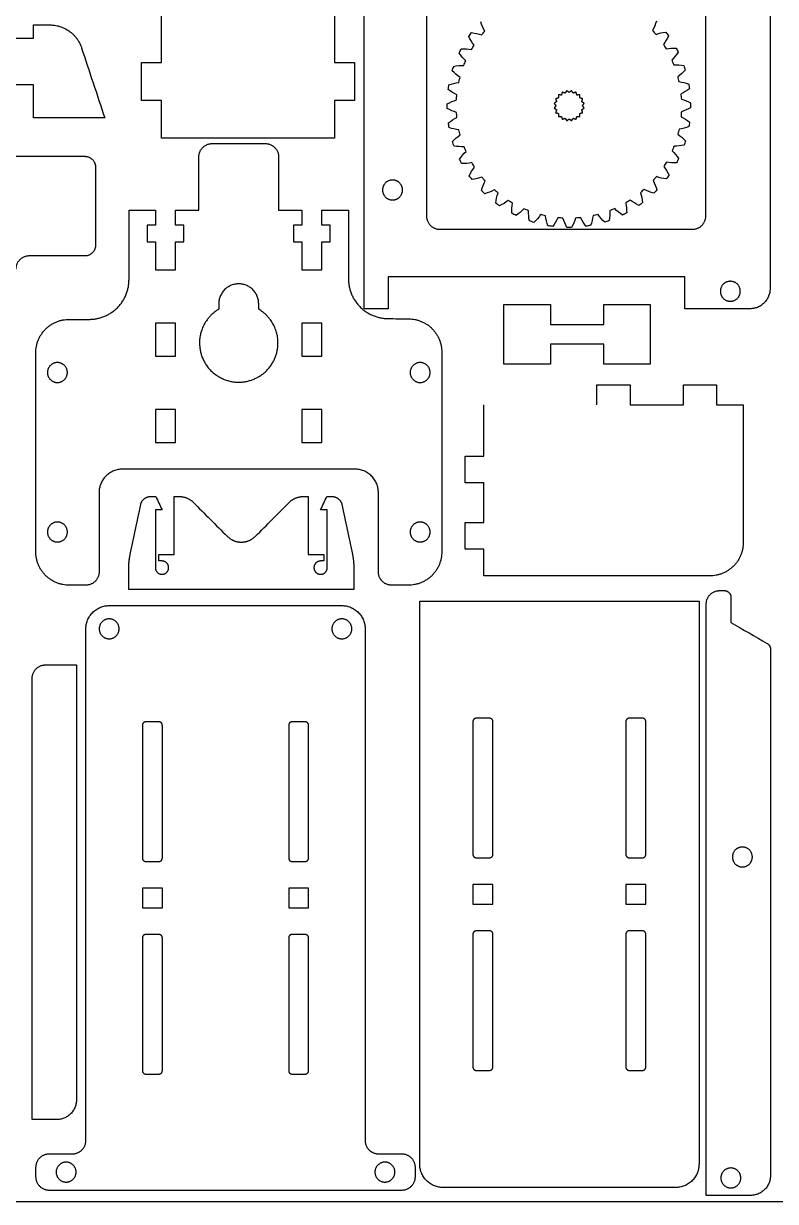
# Model space of a CAD drawing. Header units: millimetres. Extents: x -488 to 12, y -1 to 299.
# Drawn here: x -352.7 to -239.6, y -0.9 to 176.3 of the extents above; entities that cross this region are included whole.
import ezdxf

# ---------------------------------------------------------------- set-up
doc = ezdxf.new("R2010")
doc.units = ezdxf.units.MM
doc.header["$MEASUREMENT"] = 0
doc.layers.add('DEFAULT', color=7, linetype='Continuous')

msp = doc.modelspace()

# ---------------------------------------------------------------- linework, layer by layer
at = {"layer": 'DEFAULT'}
msp.add_lwpolyline([(-488.32, -0.91), (11.68, -0.91), (11.68, 299.09), (-488.32, 299.09), (-488.32, -0.91)], dxfattribs=at)
for points, degree in [([(-301.47, 174.1), (-301.47, 183.35), (-301.47, 192.6), (-301.47, 201.85)], 3), ([(-240.41, 201.84), (-240.41, 180.04), (-240.41, 158.23), (-240.41, 136.43)], 3), ([(-292.07, 199.85), (-292.07, 182.36), (-292.07, 164.88), (-292.07, 147.39)], 3), ([(-250.07, 147.39), (-250.07, 164.88), (-250.07, 182.36), (-250.07, 199.85)], 3), ([(-331.91, 170.47), (-331.91, 172.81), (-331.91, 175.14), (-331.91, 177.48)], 3), ([(-305.91, 177.48), (-305.91, 175.14), (-305.91, 172.81), (-305.91, 170.47)], 3), ([(-351.17, 174.14), (-351.17, 174.81), (-351.17, 175.47), (-351.17, 176.14)], 3), ([(-351.17, 176.14), (-350.35, 176.14), (-349.53, 176.14), (-348.71, 176.14)], 3), ([(-283.32, 175.21), (-283.55, 175.66), (-283.76, 176.14), (-283.89, 176.62)], 3), ([(-257.5, 176.71), (-257.64, 176.21), (-257.84, 175.74), (-258.07, 175.29)], 3), ([(-354.02, 174.14), (-353.07, 174.14), (-352.12, 174.14), (-351.17, 174.14)], 3), ([(-301.47, 133.43), (-301.47, 146.98), (-301.47, 160.54), (-301.47, 174.1)], 3), ([(-285.73, 174.4), (-285.58, 174.6), (-285.44, 174.79), (-285.29, 174.98)], 3), ([(-284.92, 173.1), (-285.23, 173.52), (-285.49, 173.95), (-285.73, 174.4)], 3), ([(-285.29, 174.98), (-284.78, 174.91), (-284.29, 174.79), (-283.8, 174.63)], 3), ([(-283.8, 174.63), (-283.72, 174.73), (-283.63, 174.83), (-283.55, 174.92)], 3), ([(-283.55, 174.92), (-283.48, 175.02), (-283.4, 175.12), (-283.32, 175.21)], 3), ([(-258.07, 175.29), (-257.99, 175.2), (-257.9, 175.1), (-257.82, 175.01)], 3), ([(-257.82, 175.01), (-257.73, 174.91), (-257.65, 174.82), (-257.56, 174.72)], 3), ([(-257.56, 174.72), (-257.08, 174.89), (-256.59, 175), (-256.08, 175.06)], 3), ([(-255.67, 174.5), (-255.89, 174.04), (-256.16, 173.6), (-256.45, 173.19)], 3), ([(-256.08, 175.06), (-255.94, 174.87), (-255.8, 174.68), (-255.67, 174.5)], 3), ([(-343.96, 172.71), (-342.8, 169.19), (-341.63, 165.67), (-340.46, 162.14)], 3), ([(-287.16, 171.91), (-287.05, 172.13), (-286.95, 172.34), (-286.84, 172.56)], 3), ([(-286.84, 172.56), (-286.33, 172.56), (-285.82, 172.53), (-285.32, 172.44)], 3), ([(-285.32, 172.44), (-285.26, 172.55), (-285.19, 172.66), (-285.12, 172.77)], 3), ([(-285.12, 172.77), (-285.06, 172.88), (-284.99, 172.99), (-284.92, 173.1)], 3), ([(-256.45, 173.19), (-256.38, 173.08), (-256.31, 172.97), (-256.25, 172.86)], 3), ([(-256.25, 172.86), (-256.18, 172.75), (-256.11, 172.64), (-256.05, 172.54)], 3), ([(-256.05, 172.54), (-255.54, 172.63), (-255.04, 172.67), (-254.53, 172.65)], 3), ([(-254.21, 172.03), (-254.49, 171.6), (-254.82, 171.21), (-255.18, 170.86)], 3), ([(-254.53, 172.65), (-254.42, 172.45), (-254.32, 172.24), (-254.21, 172.03)], 3), ([(-334.91, 170.47), (-333.91, 170.47), (-332.91, 170.47), (-331.91, 170.47)], 3), ([(-334.91, 164.76), (-334.91, 166.66), (-334.91, 168.56), (-334.91, 170.47)], 3), ([(-305.91, 170.47), (-304.91, 170.47), (-303.91, 170.47), (-302.91, 170.47)], 3), ([(-302.91, 170.47), (-302.91, 168.56), (-302.91, 166.66), (-302.91, 164.76)], 3), ([(-286.17, 170.74), (-286.53, 171.11), (-286.86, 171.49), (-287.16, 171.91)], 3), ([(-286.46, 170.04), (-286.41, 170.16), (-286.37, 170.28), (-286.32, 170.4)], 3), ([(-286.32, 170.4), (-286.27, 170.52), (-286.22, 170.63), (-286.17, 170.74)], 3), ([(-255.18, 170.86), (-255.14, 170.74), (-255.09, 170.62), (-255.04, 170.5)], 3), ([(-255.04, 170.5), (-254.99, 170.39), (-254.93, 170.27), (-254.88, 170.15)], 3), ([(-288.2, 169.23), (-288.13, 169.46), (-288.05, 169.68), (-287.97, 169.9)], 3), ([(-287.03, 168.24), (-287.45, 168.52), (-287.85, 168.87), (-288.2, 169.23)], 3), ([(-287.97, 169.9), (-287.47, 170), (-286.96, 170.05), (-286.46, 170.04)], 3), ([(-254.88, 170.15), (-254.38, 170.15), (-253.87, 170.11), (-253.38, 170.01)], 3), ([(-253.15, 169.35), (-253.5, 168.98), (-253.88, 168.65), (-254.29, 168.34)], 3), ([(-253.38, 170.01), (-253.3, 169.79), (-253.22, 169.57), (-253.15, 169.35)], 3), ([(-351.17, 167.14), (-352.12, 167.14), (-353.07, 167.14), (-354.02, 167.14)], 3), ([(-351.17, 162.14), (-351.17, 163.81), (-351.17, 165.47), (-351.17, 167.14)], 3), ([(-288.81, 166.43), (-288.77, 166.67), (-288.74, 166.9), (-288.71, 167.13)], 3), ([(-288.71, 167.13), (-288.23, 167.3), (-287.73, 167.42), (-287.22, 167.49)], 3), ([(-287.22, 167.49), (-287.2, 167.62), (-287.17, 167.74), (-287.14, 167.87)], 3), ([(-287.14, 167.87), (-287.1, 167.99), (-287.07, 168.12), (-287.03, 168.24)], 3), ([(-254.29, 168.34), (-254.27, 168.22), (-254.24, 168.1), (-254.21, 167.98)], 3), ([(-254.21, 167.98), (-254.19, 167.86), (-254.16, 167.73), (-254.13, 167.61)], 3), ([(-254.13, 167.61), (-253.62, 167.54), (-253.12, 167.42), (-252.64, 167.24)], 3), ([(-252.64, 167.24), (-252.6, 167.01), (-252.56, 166.77), (-252.52, 166.54)], 3), ([(-288.96, 164.26), (-288.52, 164.5), (-288.04, 164.71), (-287.56, 164.86)], 3), ([(-287.51, 165.63), (-287.97, 165.86), (-288.41, 166.11), (-288.81, 166.43)], 3), ([(-287.56, 164.86), (-287.55, 164.99), (-287.54, 165.12), (-287.54, 165.25)], 3), ([(-287.54, 165.25), (-287.53, 165.37), (-287.52, 165.5), (-287.51, 165.63)], 3), ([(-272.23, 165.15), (-272.44, 165.09), (-272.66, 165.02)], 2), ([(-272.66, 165.02), (-272.58, 164.81), (-272.51, 164.6)], 2), ([(-271.79, 165.59), (-272.01, 165.6), (-272.24, 165.6)], 2), ([(-272.24, 165.6), (-272.23, 165.38), (-272.23, 165.15)], 2), ([(-271.66, 166.02), (-271.72, 165.81), (-271.79, 165.59)], 2), ([(-271.24, 165.87), (-271.45, 165.95), (-271.66, 166.02)], 2), ([(-270.98, 166.24), (-271.11, 166.06), (-271.24, 165.87)], 2), ([(-270.62, 165.97), (-270.8, 166.11), (-270.98, 166.24)], 2), ([(-270.26, 166.24), (-270.44, 166.11), (-270.62, 165.97)], 2), ([(-270.01, 165.88), (-270.13, 166.06), (-270.26, 166.24)], 2), ([(-269.58, 166.02), (-269.79, 165.95), (-270.01, 165.88)], 2), ([(-269.45, 165.59), (-269.52, 165.81), (-269.58, 166.02)], 2), ([(-269, 165.6), (-269.23, 165.6), (-269.45, 165.59)], 2), ([(-269.01, 165.16), (-269.01, 165.38), (-269, 165.6)], 2), ([(-268.58, 165.02), (-268.8, 165.09), (-269.01, 165.16)], 2), ([(-268.73, 164.6), (-268.65, 164.81), (-268.58, 165.02)], 2), ([(-252.52, 166.54), (-252.93, 166.23), (-253.37, 165.96), (-253.83, 165.74)], 3), ([(-253.83, 165.74), (-253.81, 165.61), (-253.8, 165.48), (-253.79, 165.35)], 3), ([(-253.79, 165.35), (-253.77, 165.22), (-253.76, 165.1), (-253.75, 164.97)], 3), ([(-253.75, 164.97), (-253.26, 164.83), (-252.79, 164.64), (-252.35, 164.4)], 3), ([(-331.91, 164.76), (-332.91, 164.76), (-333.91, 164.76), (-334.91, 164.76)], 3), ([(-331.91, 159.1), (-331.91, 160.99), (-331.91, 162.87), (-331.91, 164.76)], 3), ([(-305.91, 164.76), (-305.91, 162.87), (-305.91, 160.99), (-305.91, 159.1)], 3), ([(-302.91, 164.76), (-303.91, 164.76), (-304.91, 164.76), (-305.91, 164.76)], 3), ([(-288.97, 163.56), (-288.97, 163.79), (-288.96, 164.02), (-288.96, 164.26)], 3), ([(-287.55, 162.97), (-288.04, 163.11), (-288.53, 163.33), (-288.97, 163.56)], 3), ([(-272.51, 164.6), (-272.69, 164.47), (-272.88, 164.34)], 2), ([(-272.88, 164.34), (-272.74, 164.16), (-272.61, 163.98)], 2), ([(-272.61, 163.98), (-272.74, 163.8), (-272.88, 163.63)], 2), ([(-272.88, 163.63), (-272.69, 163.5), (-272.51, 163.37)], 2), ([(-272.51, 163.37), (-272.58, 163.16), (-272.66, 162.95)], 2), ([(-268.36, 164.34), (-268.54, 164.47), (-268.73, 164.6)], 2), ([(-268.73, 163.37), (-268.54, 163.5), (-268.36, 163.63)], 2), ([(-268.58, 162.95), (-268.65, 163.16), (-268.73, 163.37)], 2), ([(-268.63, 163.99), (-268.49, 164.17), (-268.36, 164.34)], 2), ([(-268.36, 163.63), (-268.49, 163.81), (-268.63, 163.99)], 2), ([(-253.74, 163.07), (-253.75, 162.95), (-253.77, 162.83), (-253.78, 162.71)], 3), ([(-252.36, 163.68), (-252.79, 163.43), (-253.26, 163.23), (-253.74, 163.07)], 3), ([(-252.35, 164.4), (-252.35, 164.16), (-252.35, 163.92), (-252.36, 163.68)], 3), ([(-340.46, 162.14), (-344.03, 162.14), (-347.6, 162.14), (-351.17, 162.14)], 3), ([(-288.79, 161.39), (-288.38, 161.71), (-287.95, 161.99), (-287.49, 162.22)], 3), ([(-288.68, 160.69), (-288.72, 160.93), (-288.75, 161.16), (-288.79, 161.39)], 3), ([(-287.53, 162.59), (-287.54, 162.71), (-287.54, 162.84), (-287.55, 162.97)], 3), ([(-287.49, 162.22), (-287.5, 162.34), (-287.52, 162.46), (-287.53, 162.59)], 3), ([(-272.66, 162.95), (-272.44, 162.88), (-272.22, 162.81)], 2), ([(-272.22, 162.81), (-272.23, 162.59), (-272.24, 162.37)], 2), ([(-272.24, 162.37), (-272.01, 162.37), (-271.78, 162.37)], 2), ([(-271.78, 162.37), (-271.72, 162.16), (-271.66, 161.95)], 2), ([(-271.66, 161.95), (-271.44, 162.02), (-271.23, 162.09)], 2), ([(-271.23, 162.09), (-271.1, 161.91), (-270.97, 161.72)], 2), ([(-270.97, 161.72), (-270.79, 161.86), (-270.61, 162)], 2), ([(-270.61, 162), (-270.44, 161.86), (-270.26, 161.72)], 2), ([(-270.26, 161.72), (-270.13, 161.91), (-270, 162.1)], 2), ([(-270, 162.1), (-269.79, 162.02), (-269.58, 161.95)], 2), ([(-269.58, 161.95), (-269.51, 162.16), (-269.45, 162.38)], 2), ([(-269.45, 162.38), (-269.22, 162.37), (-269, 162.37)], 2), ([(-269.01, 162.82), (-268.79, 162.88), (-268.58, 162.95)], 2), ([(-269, 162.37), (-269, 162.59), (-269.01, 162.82)], 2), ([(-253.78, 162.71), (-253.79, 162.58), (-253.8, 162.45), (-253.8, 162.32)], 3), ([(-253.8, 162.32), (-253.37, 162.1), (-252.92, 161.82), (-252.51, 161.52)], 3), ([(-252.51, 161.52), (-252.55, 161.29), (-252.58, 161.06), (-252.61, 160.83)], 3), ([(-287.19, 160.34), (-287.7, 160.41), (-288.19, 160.53), (-288.68, 160.69)], 3), ([(-288.17, 158.6), (-287.82, 158.97), (-287.43, 159.32), (-287, 159.59)], 3), ([(-287.1, 159.96), (-287.13, 160.09), (-287.16, 160.22), (-287.19, 160.34)], 3), ([(-287, 159.59), (-287.04, 159.71), (-287.07, 159.84), (-287.1, 159.96)], 3), ([(-254.18, 160.07), (-254.21, 159.95), (-254.24, 159.82), (-254.27, 159.7)], 3), ([(-254.27, 159.7), (-253.85, 159.4), (-253.47, 159.07), (-253.11, 158.7)], 3), ([(-254.09, 160.46), (-254.12, 160.33), (-254.15, 160.2), (-254.18, 160.07)], 3), ([(-252.61, 160.83), (-253.09, 160.64), (-253.59, 160.52), (-254.09, 160.46)], 3), ([(-305.91, 159.1), (-314.58, 159.1), (-323.25, 159.1), (-331.91, 159.1)], 3), ([(-324.31, 158.28), (-321.64, 158.28), (-318.98, 158.28), (-316.31, 158.28)], 3), ([(-287.93, 157.92), (-288.01, 158.15), (-288.09, 158.38), (-288.17, 158.6)], 3), ([(-286.41, 157.79), (-286.92, 157.79), (-287.43, 157.83), (-287.93, 157.92)], 3), ([(-286.28, 157.45), (-286.32, 157.56), (-286.37, 157.68), (-286.41, 157.79)], 3), ([(-254.84, 157.92), (-254.89, 157.79), (-254.94, 157.66), (-254.99, 157.53)], 3), ([(-253.32, 158.03), (-253.83, 157.94), (-254.33, 157.89), (-254.84, 157.92)], 3), ([(-253.11, 158.7), (-253.18, 158.48), (-253.25, 158.26), (-253.32, 158.03)], 3), ([(-406.19, 156.37), (-385.29, 156.37), (-364.38, 156.37), (-343.48, 156.37)], 3), ([(-326.31, 148.28), (-326.31, 150.95), (-326.31, 153.62), (-326.31, 156.28)], 3), ([(-314.31, 156.28), (-314.31, 153.62), (-314.31, 150.95), (-314.31, 148.28)], 3), ([(-287.11, 155.93), (-286.82, 156.34), (-286.48, 156.73), (-286.13, 157.1)], 3), ([(-286.13, 157.1), (-286.18, 157.21), (-286.23, 157.33), (-286.28, 157.45)], 3), ([(-254.99, 157.53), (-255.04, 157.42), (-255.1, 157.3), (-255.15, 157.19)], 3), ([(-255.15, 157.19), (-254.78, 156.84), (-254.44, 156.45), (-254.16, 156.02)], 3), ([(-254.16, 156.02), (-254.26, 155.81), (-254.37, 155.61), (-254.48, 155.4)], 3), ([(-341.84, 154.73), (-341.84, 150.82), (-341.84, 146.91), (-341.84, 143.01)], 3), ([(-286.79, 155.3), (-286.9, 155.51), (-287, 155.72), (-287.11, 155.93)], 3), ([(-285.27, 155.42), (-285.77, 155.31), (-286.28, 155.27), (-286.79, 155.3)], 3), ([(-285.65, 153.44), (-285.43, 153.9), (-285.17, 154.35), (-284.85, 154.75)], 3), ([(-285.07, 155.07), (-285.14, 155.19), (-285.2, 155.3), (-285.27, 155.42)], 3), ([(-284.85, 154.75), (-284.92, 154.86), (-284.99, 154.97), (-285.07, 155.07)], 3), ([(-256.19, 155.18), (-256.26, 155.08), (-256.33, 154.97), (-256.4, 154.86)], 3), ([(-256.4, 154.86), (-256.1, 154.44), (-255.82, 154), (-255.59, 153.55)], 3), ([(-255.99, 155.51), (-256.06, 155.4), (-256.13, 155.29), (-256.19, 155.18)], 3), ([(-254.48, 155.4), (-254.98, 155.37), (-255.49, 155.42), (-255.99, 155.51)], 3), ([(-285.22, 152.88), (-285.36, 153.06), (-285.51, 153.25), (-285.65, 153.44)], 3), ([(-283.74, 153.24), (-284.21, 153.06), (-284.71, 152.95), (-285.22, 152.88)], 3), ([(-283.81, 151.22), (-283.67, 151.72), (-283.47, 152.2), (-283.24, 152.65)], 3), ([(-283.5, 152.92), (-283.58, 153.03), (-283.66, 153.13), (-283.74, 153.24)], 3), ([(-283.24, 152.65), (-283.33, 152.74), (-283.41, 152.83), (-283.5, 152.92)], 3), ([(-257.74, 153.01), (-257.83, 152.92), (-257.91, 152.82), (-257.99, 152.72)], 3), ([(-257.99, 152.72), (-257.75, 152.27), (-257.56, 151.8), (-257.41, 151.32)], 3), ([(-257.5, 153.33), (-257.58, 153.22), (-257.66, 153.12), (-257.74, 153.01)], 3), ([(-256.01, 152.98), (-256.52, 153.03), (-257.02, 153.14), (-257.5, 153.33)], 3), ([(-255.59, 153.55), (-255.73, 153.36), (-255.87, 153.17), (-256.01, 152.98)], 3), ([(-283.31, 150.74), (-283.48, 150.9), (-283.65, 151.06), (-283.81, 151.22)], 3), ([(-281.91, 151.32), (-282.35, 151.07), (-282.82, 150.87), (-283.31, 150.74)], 3), ([(-281.61, 151.07), (-281.71, 151.16), (-281.81, 151.24), (-281.91, 151.32)], 3), ([(-281.67, 149.33), (-281.6, 149.84), (-281.47, 150.34), (-281.32, 150.83)], 3), ([(-281.32, 150.83), (-281.42, 150.91), (-281.52, 150.99), (-281.61, 151.07)], 3), ([(-259.62, 151.15), (-259.71, 151.06), (-259.81, 150.98), (-259.91, 150.89)], 3), ([(-259.91, 150.89), (-259.75, 150.41), (-259.64, 149.92), (-259.57, 149.41)], 3), ([(-259.34, 151.38), (-259.43, 151.31), (-259.52, 151.23), (-259.62, 151.15)], 3), ([(-257.91, 150.81), (-258.4, 150.96), (-258.88, 151.16), (-259.34, 151.38)], 3), ([(-257.41, 151.32), (-257.58, 151.15), (-257.74, 150.98), (-257.91, 150.81)], 3), ([(-281.08, 148.92), (-281.27, 149.06), (-281.47, 149.2), (-281.67, 149.33)], 3), ([(-279.77, 149.73), (-280.17, 149.41), (-280.61, 149.14), (-281.08, 148.92)], 3), ([(-279.44, 149.5), (-279.55, 149.58), (-279.66, 149.65), (-279.77, 149.73)], 3), ([(-279.13, 149.3), (-279.24, 149.37), (-279.34, 149.44), (-279.44, 149.5)], 3), ([(-279.23, 147.79), (-279.26, 148.29), (-279.21, 148.81), (-279.13, 149.3)], 3), ([(-261.76, 149.56), (-261.87, 149.49), (-261.98, 149.42), (-262.09, 149.36)], 3), ([(-262.09, 149.36), (-262, 148.85), (-261.96, 148.35), (-261.97, 147.84)], 3), ([(-261.44, 149.78), (-261.55, 149.7), (-261.66, 149.63), (-261.76, 149.56)], 3), ([(-260.13, 148.98), (-260.59, 149.2), (-261.03, 149.47), (-261.44, 149.78)], 3), ([(-259.57, 149.41), (-259.75, 149.26), (-259.94, 149.12), (-260.13, 148.98)], 3), ([(-336.81, 137.83), (-336.81, 141.32), (-336.81, 144.8), (-336.81, 148.28)], 3), ([(-336.81, 148.28), (-335.48, 148.28), (-334.14, 148.28), (-332.81, 148.28)], 3), ([(-332.81, 148.28), (-332.81, 147.52), (-332.81, 146.76), (-332.81, 146)], 3), ([(-329.81, 146), (-329.81, 146.76), (-329.81, 147.52), (-329.81, 148.28)], 3), ([(-329.81, 148.28), (-328.64, 148.28), (-327.48, 148.28), (-326.31, 148.28)], 3), ([(-314.31, 148.28), (-313.14, 148.28), (-311.98, 148.28), (-310.81, 148.28)], 3), ([(-310.81, 148.28), (-310.81, 147.52), (-310.81, 146.76), (-310.81, 146)], 3), ([(-307.81, 146), (-307.81, 146.76), (-307.81, 147.52), (-307.81, 148.28)], 3), ([(-307.81, 148.28), (-306.48, 148.28), (-305.14, 148.28), (-303.81, 148.28)], 3), ([(-303.81, 148.28), (-303.81, 144.84), (-303.81, 141.4), (-303.81, 137.95)], 3), ([(-278.6, 147.47), (-278.81, 147.57), (-279.02, 147.68), (-279.23, 147.79)], 3), ([(-277.43, 148.46), (-277.8, 148.09), (-278.19, 147.76), (-278.6, 147.47)], 3), ([(-277.1, 148.32), (-277.21, 148.37), (-277.32, 148.41), (-277.43, 148.46)], 3), ([(-276.71, 148.17), (-276.84, 148.22), (-276.97, 148.27), (-277.1, 148.32)], 3), ([(-276.59, 146.65), (-276.7, 147.16), (-276.74, 147.66), (-276.71, 148.17)], 3), ([(-274.93, 147.6), (-275.21, 147.17), (-275.56, 146.78), (-275.92, 146.42)], 3), ([(-274.56, 147.49), (-274.68, 147.52), (-274.81, 147.56), (-274.93, 147.6)], 3), ([(-274.18, 147.4), (-274.31, 147.43), (-274.43, 147.46), (-274.56, 147.49)], 3), ([(-273.82, 145.92), (-273.98, 146.4), (-274.11, 146.89), (-274.18, 147.4)], 3), ([(-272.32, 147.13), (-272.52, 146.66), (-272.81, 146.23), (-273.1, 145.82)], 3), ([(-271.92, 147.09), (-272.05, 147.1), (-272.19, 147.12), (-272.32, 147.13)], 3), ([(-268.89, 147.14), (-269.02, 147.12), (-269.15, 147.11), (-269.28, 147.1)], 3), ([(-268.09, 145.85), (-268.4, 146.25), (-268.67, 146.68), (-268.89, 147.14)], 3), ([(-267.03, 147.44), (-267.09, 146.94), (-267.21, 146.45), (-267.39, 145.97)], 3), ([(-266.65, 147.52), (-266.78, 147.49), (-266.91, 147.47), (-267.03, 147.44)], 3), ([(-266.28, 147.62), (-266.4, 147.59), (-266.53, 147.56), (-266.65, 147.52)], 3), ([(-265.27, 146.46), (-265.64, 146.82), (-265.98, 147.2), (-266.28, 147.62)], 3), ([(-264.48, 148.21), (-264.48, 147.7), (-264.51, 147.19), (-264.61, 146.69)], 3), ([(-264.12, 148.35), (-264.24, 148.31), (-264.36, 148.26), (-264.48, 148.21)], 3), ([(-263.77, 148.52), (-263.89, 148.46), (-264, 148.41), (-264.12, 148.35)], 3), ([(-262.6, 147.52), (-263.03, 147.8), (-263.42, 148.13), (-263.77, 148.52)], 3), ([(-261.97, 147.84), (-262.18, 147.73), (-262.39, 147.63), (-262.6, 147.52)], 3), ([(-332.81, 146), (-333.23, 146), (-333.64, 146), (-334.06, 146)], 3), ([(-334.06, 146), (-334.06, 145.5), (-334.06, 145), (-334.06, 143.5)], 3), ([(-328.56, 146), (-328.98, 146), (-329.39, 146), (-329.81, 146)], 3), ([(-328.56, 143.5), (-328.56, 145), (-328.56, 145.5), (-328.56, 146)], 3), ([(-310.81, 146), (-311.23, 146), (-311.64, 146), (-312.06, 146)], 3), ([(-312.06, 146), (-312.06, 145.5), (-312.06, 145), (-312.06, 143.5)], 3), ([(-306.56, 146), (-306.98, 146), (-307.39, 146), (-307.81, 146)], 3), ([(-306.56, 143.5), (-306.56, 145), (-306.56, 145.5), (-306.56, 146)], 3), ([(-290.07, 145.39), (-277.4, 145.39), (-264.74, 145.39), (-252.07, 145.39)], 3), ([(-275.92, 146.42), (-276.15, 146.5), (-276.37, 146.58), (-276.59, 146.65)], 3), ([(-273.1, 145.82), (-273.34, 145.86), (-273.58, 145.89), (-273.82, 145.92)], 3), ([(-271.55, 147.07), (-271.67, 147.07), (-271.8, 147.08), (-271.92, 147.09)], 3), ([(-270.95, 145.67), (-271.2, 146.11), (-271.4, 146.59), (-271.55, 147.07)], 3), ([(-270.25, 145.65), (-270.48, 145.66), (-270.71, 145.66), (-270.95, 145.67)], 3), ([(-269.66, 147.08), (-269.8, 146.59), (-270, 146.1), (-270.25, 145.65)], 3), ([(-269.28, 147.1), (-269.41, 147.09), (-269.53, 147.08), (-269.66, 147.08)], 3), ([(-267.39, 145.97), (-267.62, 145.93), (-267.85, 145.89), (-268.09, 145.85)], 3), ([(-264.61, 146.69), (-264.83, 146.61), (-265.05, 146.53), (-265.27, 146.46)], 3), ([(-334.06, 143.5), (-333.64, 143.5), (-333.23, 143.5), (-332.81, 143.5)], 3), ([(-332.81, 143.5), (-332.81, 142.76), (-332.81, 141.02), (-332.81, 139.28)], 3), ([(-329.81, 143.5), (-329.39, 143.5), (-328.98, 143.5), (-328.56, 143.5)], 3), ([(-329.81, 139.28), (-329.81, 141.02), (-329.81, 142.76), (-329.81, 143.5)], 3), ([(-312.06, 143.5), (-311.64, 143.5), (-311.23, 143.5), (-310.81, 143.5)], 3), ([(-310.81, 143.5), (-310.81, 142.76), (-310.81, 141.02), (-310.81, 139.28)], 3), ([(-307.81, 139.28), (-307.81, 141.02), (-307.81, 142.76), (-307.81, 143.5)], 3), ([(-307.81, 143.5), (-307.39, 143.5), (-306.98, 143.5), (-306.56, 143.5)], 3), ([(-343.48, 141.37), (-346.26, 141.37), (-349.05, 141.37), (-351.84, 141.37)], 3), ([(-332.81, 139.28), (-331.81, 139.28), (-330.81, 139.28), (-329.81, 139.28)], 3), ([(-310.81, 139.28), (-309.81, 139.28), (-308.81, 139.28), (-307.81, 139.28)], 3), ([(-297.82, 138.22), (-297.82, 136.62), (-297.82, 135.03), (-297.82, 133.43)], 3), ([(-253.24, 138.22), (-268.1, 138.22), (-282.96, 138.22), (-297.82, 138.22)], 3), ([(-253.24, 133.43), (-253.24, 135.03), (-253.24, 136.62), (-253.24, 138.22)], 3), ([(-323.31, 134.18), (-323.31, 133.91), (-323.31, 133.64), (-323.31, 133.36)], 3), ([(-317.31, 133.36), (-317.31, 133.64), (-317.31, 133.91), (-317.31, 134.18)], 3), ([(-297.82, 133.43), (-299.04, 133.43), (-300.25, 133.43), (-301.47, 133.43)], 3), ([(-280.42, 125.08), (-280.42, 128.08), (-280.42, 131.08), (-280.42, 134.08)], 3), ([(-280.42, 134.08), (-278.08, 134.08), (-275.75, 134.08), (-273.42, 134.08)], 3), ([(-273.42, 134.08), (-273.42, 133.08), (-273.42, 132.08), (-273.42, 131.08)], 3), ([(-265.42, 134.08), (-263.08, 134.08), (-260.75, 134.08), (-258.42, 134.08)], 3), ([(-265.42, 131.08), (-265.42, 132.08), (-265.42, 133.08), (-265.42, 134.08)], 3), ([(-258.42, 134.08), (-258.42, 131.08), (-258.42, 128.08), (-258.42, 125.08)], 3), ([(-243.41, 133.43), (-246.69, 133.43), (-249.97, 133.43), (-253.24, 133.43)], 3), ([(-345.83, 131.83), (-344.83, 131.83), (-343.82, 131.83), (-342.81, 131.83)], 3), ([(-332.81, 131.28), (-332.81, 129.62), (-332.81, 127.95), (-332.81, 126.28)], 3), ([(-329.81, 131.28), (-330.81, 131.28), (-331.81, 131.28), (-332.81, 131.28)], 3), ([(-329.81, 126.28), (-329.81, 127.95), (-329.81, 129.62), (-329.81, 131.28)], 3), ([(-310.81, 131.28), (-310.81, 129.62), (-310.81, 127.95), (-310.81, 126.28)], 3), ([(-307.81, 131.28), (-308.81, 131.28), (-309.81, 131.28), (-310.81, 131.28)], 3), ([(-307.81, 126.28), (-307.81, 127.95), (-307.81, 129.62), (-307.81, 131.28)], 3), ([(-297.9, 131.95), (-296.84, 131.94), (-295.77, 131.92), (-294.71, 131.91)], 3), ([(-273.42, 131.08), (-270.75, 131.08), (-268.08, 131.08), (-265.42, 131.08)], 3), ([(-273.42, 128.08), (-273.42, 127.08), (-273.42, 126.08), (-273.42, 125.08)], 3), ([(-265.42, 128.08), (-268.08, 128.08), (-270.75, 128.08), (-273.42, 128.08)], 3), ([(-265.42, 125.08), (-265.42, 126.08), (-265.42, 127.08), (-265.42, 128.08)], 3), ([(-350.83, 96.83), (-350.83, 106.83), (-350.83, 116.83), (-350.83, 126.83)], 3), ([(-332.81, 126.28), (-331.81, 126.28), (-330.81, 126.28), (-329.81, 126.28)], 3), ([(-310.81, 126.28), (-309.81, 126.28), (-308.81, 126.28), (-307.81, 126.28)], 3), ([(-289.78, 126.91), (-289.78, 116.88), (-289.78, 106.86), (-289.78, 96.83)], 3), ([(-273.42, 125.08), (-275.75, 125.08), (-278.08, 125.08), (-280.42, 125.08)], 3), ([(-258.42, 125.08), (-260.75, 125.08), (-263.08, 125.08), (-265.42, 125.08)], 3), ([(-266.44, 121.99), (-264.78, 121.99), (-263.11, 121.99), (-261.44, 121.99)], 3), ([(-266.44, 118.99), (-266.44, 119.99), (-266.44, 120.99), (-266.44, 121.99)], 3), ([(-261.44, 121.99), (-261.44, 120.99), (-261.44, 119.99), (-261.44, 118.99)], 3), ([(-253.44, 121.99), (-251.78, 121.99), (-250.11, 121.99), (-248.44, 121.99)], 3), ([(-253.44, 118.99), (-253.44, 119.99), (-253.44, 120.99), (-253.44, 121.99)], 3), ([(-248.44, 121.99), (-248.44, 120.99), (-248.44, 119.99), (-248.44, 118.99)], 3), ([(-283.44, 111.24), (-283.44, 113.82), (-283.44, 116.41), (-283.44, 118.99)], 3), ([(-261.44, 118.99), (-258.78, 118.99), (-256.11, 118.99), (-253.44, 118.99)], 3), ([(-248.44, 118.99), (-247.11, 118.99), (-245.78, 118.99), (-244.44, 118.99)], 3), ([(-244.44, 118.99), (-244.44, 112.07), (-244.44, 105.16), (-244.44, 98.24)], 3), ([(-332.81, 118.28), (-332.81, 116.62), (-332.81, 114.95), (-332.81, 113.28)], 3), ([(-329.81, 118.28), (-330.81, 118.28), (-331.81, 118.28), (-332.81, 118.28)], 3), ([(-329.81, 113.28), (-329.81, 114.95), (-329.81, 116.62), (-329.81, 118.28)], 3), ([(-307.81, 118.28), (-308.81, 118.28), (-309.81, 118.28), (-310.81, 118.28)], 3), ([(-310.81, 118.28), (-310.81, 116.62), (-310.81, 114.95), (-310.81, 113.28)], 3), ([(-307.81, 113.28), (-307.81, 114.95), (-307.81, 116.62), (-307.81, 118.28)], 3), ([(-332.81, 113.28), (-331.81, 113.28), (-330.81, 113.28), (-329.81, 113.28)], 3), ([(-310.81, 113.28), (-309.81, 113.28), (-308.81, 113.28), (-307.81, 113.28)], 3), ([(-286.24, 107.24), (-286.24, 108.57), (-286.24, 109.91), (-286.24, 111.24)], 3), ([(-302.81, 109.28), (-314.48, 109.28), (-326.14, 109.28), (-337.81, 109.28)], 3), ([(-283.44, 107.24), (-284.38, 107.24), (-285.31, 107.24), (-286.24, 107.24)], 3), ([(-283.44, 101.24), (-283.44, 103.24), (-283.44, 105.24), (-283.44, 107.24)], 3), ([(-341.31, 105.78), (-341.31, 101.8), (-341.31, 97.82), (-341.31, 93.83)], 3), ([(-333.58, 105.17), (-333.31, 105.17), (-333.05, 105.17), (-332.78, 105.17)], 3), ([(-332.78, 105.17), (-332.47, 104.51), (-332.16, 103.84), (-331.85, 103.17)], 3), ([(-330, 96.47), (-330, 99.37), (-330, 102.27), (-330, 105.17)], 3), ([(-330, 105.17), (-329.75, 105.17), (-329.51, 105.17), (-329.27, 105.17)], 3), ([(-310.58, 105.17), (-310.33, 105.17), (-310.09, 105.17), (-309.85, 105.17)], 3), ([(-309.85, 105.17), (-309.85, 102.27), (-309.85, 99.37), (-309.85, 96.47)], 3), ([(-308, 103.17), (-307.69, 103.84), (-307.38, 104.51), (-307.07, 105.17)], 3), ([(-307.07, 105.17), (-306.8, 105.17), (-306.53, 105.17), (-306.27, 105.17)], 3), ([(-299.31, 93.83), (-299.31, 97.82), (-299.31, 101.8), (-299.31, 105.78)], 3), ([(-336.63, 96.46), (-336.1, 98.97), (-335.57, 101.47), (-335.05, 103.98)], 3), ([(-331.85, 103.17), (-332.18, 103.17), (-332.51, 103.17), (-332.85, 103.17)], 3), ([(-332.85, 103.17), (-332.85, 100.27), (-332.85, 97.37), (-332.85, 94.47)], 3), ([(-327.15, 104.3), (-325.45, 102.59), (-323.74, 100.89), (-322.04, 99.19)], 3), ([(-317.8, 99.19), (-316.1, 100.89), (-314.4, 102.59), (-312.7, 104.3)], 3), ([(-307, 103.17), (-307.33, 103.17), (-307.66, 103.17), (-308, 103.17)], 3), ([(-307, 94.47), (-307, 97.37), (-307, 100.27), (-307, 103.17)], 3), ([(-304.8, 103.98), (-304.27, 101.47), (-303.74, 98.97), (-303.21, 96.46)], 3), ([(-286.24, 97.24), (-286.24, 98.57), (-286.24, 99.91), (-286.24, 101.24)], 3), ([(-286.24, 101.24), (-285.31, 101.24), (-284.38, 101.24), (-283.44, 101.24)], 3), ([(-332.35, 95.47), (-332.35, 95.81), (-332.35, 96.14), (-332.35, 96.47)], 3), ([(-332.35, 96.47), (-331.56, 96.47), (-330.78, 96.47), (-330, 96.47)], 3), ([(-309.85, 96.47), (-309.06, 96.47), (-308.28, 96.47), (-307.5, 96.47)], 3), ([(-307.5, 96.47), (-307.5, 96.14), (-307.5, 95.81), (-307.5, 95.47)], 3), ([(-283.44, 97.24), (-284.38, 97.24), (-285.31, 97.24), (-286.24, 97.24)], 3), ([(-283.44, 93.24), (-283.44, 94.57), (-283.44, 95.91), (-283.44, 97.24)], 3), ([(-336.85, 91.17), (-336.85, 92.25), (-336.85, 93.32), (-336.85, 94.39)], 3), ([(-331.85, 95.47), (-332.01, 95.47), (-332.18, 95.47), (-332.35, 95.47)], 3), ([(-307.5, 95.47), (-307.66, 95.47), (-307.83, 95.47), (-308, 95.47)], 3), ([(-303, 94.39), (-303, 93.32), (-303, 92.25), (-303, 91.17)], 3), ([(-249.44, 93.24), (-260.78, 93.24), (-272.11, 93.24), (-283.44, 93.24)], 3), ([(-343.31, 91.83), (-344.15, 91.83), (-344.99, 91.83), (-345.83, 91.83)], 3), ([(-303, 91.17), (-314.28, 91.17), (-325.56, 91.17), (-336.85, 91.17)], 3), ([(-294.78, 91.83), (-295.62, 91.83), (-296.47, 91.83), (-297.31, 91.83)], 3), ([(-248, 91.01), (-247.76, 91.01), (-247.53, 91.01), (-247.29, 91.01)], 3), ([(-339.8, 88.76), (-328.14, 88.76), (-316.47, 88.76), (-304.8, 88.76)], 3), ([(-293.09, 4.7), (-293.09, 32.94), (-293.09, 61.17), (-293.09, 89.41)], 3), ([(-293.09, 89.41), (-279.09, 89.41), (-265.09, 89.41), (-251.09, 89.41)], 3), ([(-251.09, 89.41), (-251.09, 61.17), (-251.09, 32.94), (-251.09, 4.7)], 3), ([(-250, 0), (-250, 29.67), (-250, 59.34), (-250, 89.01)], 3), ([(-246.29, 90.01), (-246.29, 88.74), (-246.29, 87.48), (-246.29, 86.21)], 3), ([(-343.3, 8.26), (-343.3, 33.93), (-343.3, 59.6), (-343.3, 85.26)], 3), ([(-301.3, 85.26), (-301.3, 59.6), (-301.3, 33.93), (-301.3, 8.26)], 3), ([(-246.29, 86.21), (-244.47, 85.16), (-242.66, 84.11), (-240.84, 83.07)], 3), ([(-240.34, 82.2), (-240.34, 55.8), (-240.34, 29.4), (-240.34, 3)], 3), ([(-349.37, 79.83), (-347.82, 79.83), (-346.27, 79.83), (-344.71, 79.83)], 3), ([(-344.71, 79.83), (-344.71, 58.03), (-344.71, 36.22), (-344.71, 14.41)], 3), ([(-351.37, 11.41), (-351.37, 33.55), (-351.37, 55.69), (-351.37, 77.83)], 3), ([(-332.3, 71.26), (-332.97, 71.26), (-333.64, 71.26), (-334.3, 71.26)], 3), ([(-310.3, 71.26), (-310.97, 71.26), (-311.64, 71.26), (-312.3, 71.26)], 3), ([(-285.09, 71.31), (-285.09, 64.64), (-285.09, 57.97), (-285.09, 51.31)], 3), ([(-282.59, 71.81), (-283.25, 71.81), (-283.92, 71.81), (-284.59, 71.81)], 3), ([(-282.09, 51.31), (-282.09, 57.97), (-282.09, 64.64), (-282.09, 71.31)], 3), ([(-262.09, 71.31), (-262.09, 64.64), (-262.09, 57.97), (-262.09, 51.31)], 3), ([(-259.59, 71.81), (-260.25, 71.81), (-260.92, 71.81), (-261.59, 71.81)], 3), ([(-259.09, 51.31), (-259.09, 57.97), (-259.09, 64.64), (-259.09, 71.31)], 3), ([(-334.8, 70.76), (-334.8, 64.1), (-334.8, 57.43), (-334.8, 50.76)], 3), ([(-331.8, 50.76), (-331.8, 57.43), (-331.8, 64.1), (-331.8, 70.76)], 3), ([(-312.8, 70.76), (-312.8, 64.1), (-312.8, 57.43), (-312.8, 50.76)], 3), ([(-309.8, 50.76), (-309.8, 57.43), (-309.8, 64.1), (-309.8, 70.76)], 3), ([(-334.3, 50.26), (-333.64, 50.26), (-332.97, 50.26), (-332.3, 50.26)], 3), ([(-312.3, 50.26), (-311.64, 50.26), (-310.97, 50.26), (-310.3, 50.26)], 3), ([(-284.59, 50.81), (-283.92, 50.81), (-283.25, 50.81), (-282.59, 50.81)], 3), ([(-261.59, 50.81), (-260.92, 50.81), (-260.25, 50.81), (-259.59, 50.81)], 3), ([(-331.8, 46.26), (-332.8, 46.26), (-333.8, 46.26), (-334.8, 46.26)], 3), ([(-334.8, 46.26), (-334.8, 45.26), (-334.8, 44.26), (-334.8, 43.26)], 3), ([(-331.8, 43.26), (-331.8, 44.26), (-331.8, 45.26), (-331.8, 46.26)], 3), ([(-309.8, 46.26), (-310.8, 46.26), (-311.8, 46.26), (-312.8, 46.26)], 3), ([(-312.8, 46.26), (-312.8, 45.26), (-312.8, 44.26), (-312.8, 43.26)], 3), ([(-309.8, 43.26), (-309.8, 44.26), (-309.8, 45.26), (-309.8, 46.26)], 3), ([(-285.09, 46.81), (-285.09, 45.81), (-285.09, 44.81), (-285.09, 43.81)], 3), ([(-282.09, 46.81), (-283.09, 46.81), (-284.09, 46.81), (-285.09, 46.81)], 3), ([(-282.09, 43.81), (-282.09, 44.81), (-282.09, 45.81), (-282.09, 46.81)], 3), ([(-262.09, 46.81), (-262.09, 45.81), (-262.09, 44.81), (-262.09, 43.81)], 3), ([(-259.09, 46.81), (-260.09, 46.81), (-261.09, 46.81), (-262.09, 46.81)], 3), ([(-259.09, 43.81), (-259.09, 44.81), (-259.09, 45.81), (-259.09, 46.81)], 3), ([(-334.8, 43.26), (-333.8, 43.26), (-332.8, 43.26), (-331.8, 43.26)], 3), ([(-312.8, 43.26), (-311.8, 43.26), (-310.8, 43.26), (-309.8, 43.26)], 3), ([(-285.09, 43.81), (-284.09, 43.81), (-283.09, 43.81), (-282.09, 43.81)], 3), ([(-262.09, 43.81), (-261.09, 43.81), (-260.09, 43.81), (-259.09, 43.81)], 3), ([(-332.3, 39.26), (-332.97, 39.26), (-333.64, 39.26), (-334.3, 39.26)], 3), ([(-310.3, 39.26), (-310.97, 39.26), (-311.64, 39.26), (-312.3, 39.26)], 3), ([(-285.09, 39.31), (-285.09, 32.64), (-285.09, 25.97), (-285.09, 19.31)], 3), ([(-282.59, 39.81), (-283.25, 39.81), (-283.92, 39.81), (-284.59, 39.81)], 3), ([(-282.09, 19.31), (-282.09, 25.97), (-282.09, 32.64), (-282.09, 39.31)], 3), ([(-262.09, 39.31), (-262.09, 32.64), (-262.09, 25.97), (-262.09, 19.31)], 3), ([(-259.59, 39.81), (-260.25, 39.81), (-260.92, 39.81), (-261.59, 39.81)], 3), ([(-259.09, 19.31), (-259.09, 25.97), (-259.09, 32.64), (-259.09, 39.31)], 3), ([(-334.8, 38.76), (-334.8, 32.1), (-334.8, 25.43), (-334.8, 18.76)], 3), ([(-331.8, 18.76), (-331.8, 25.43), (-331.8, 32.1), (-331.8, 38.76)], 3), ([(-312.8, 38.76), (-312.8, 32.1), (-312.8, 25.43), (-312.8, 18.76)], 3), ([(-309.8, 18.76), (-309.8, 25.43), (-309.8, 32.1), (-309.8, 38.76)], 3), ([(-334.3, 18.26), (-333.64, 18.26), (-332.97, 18.26), (-332.3, 18.26)], 3), ([(-312.3, 18.26), (-311.64, 18.26), (-310.97, 18.26), (-310.3, 18.26)], 3), ([(-284.59, 18.81), (-283.92, 18.81), (-283.25, 18.81), (-282.59, 18.81)], 3), ([(-261.59, 18.81), (-260.92, 18.81), (-260.25, 18.81), (-259.59, 18.81)], 3), ([(-347.71, 11.41), (-348.93, 11.41), (-350.15, 11.41), (-351.37, 11.41)], 3), ([(-348.8, 6.26), (-347.64, 6.26), (-346.47, 6.26), (-345.3, 6.26)], 3), ([(-299.3, 6.26), (-298.14, 6.26), (-296.97, 6.26), (-295.8, 6.26)], 3), ([(-350.8, 2.76), (-350.8, 3.26), (-350.8, 3.76), (-350.8, 4.26)], 3), ([(-293.8, 4.26), (-293.8, 3.76), (-293.8, 3.26), (-293.8, 2.76)], 3), ([(-295.8, 0.76), (-313.47, 0.76), (-331.14, 0.76), (-348.8, 0.76)], 3), ([(-254.59, 1.2), (-266.25, 1.2), (-277.92, 1.2), (-289.59, 1.2)], 3), ([(-243.34, 0), (-245.56, 0), (-247.78, 0), (-250, 0)], 3)]:
    msp.add_open_spline(points, degree=degree, dxfattribs=at)
for points, weights in [([(-348.71, 176.14), (-345.1, 176.14), (-343.96, 172.71)], [1, 0.769714224183, 0.901550444624]), ([(-326.31, 156.28), (-326.31, 158.28), (-324.31, 158.28)], [1, 0.707106781187, 1]), ([(-316.31, 158.28), (-314.31, 158.28), (-314.31, 156.28)], [1, 0.707106781187, 1]), ([(-343.48, 156.37), (-341.84, 156.37), (-341.84, 154.73)], [1, 0.707106781187, 1]), ([(-292.07, 147.39), (-292.07, 145.39), (-290.07, 145.39)], [1, 0.707106781187, 1]), ([(-252.07, 145.39), (-250.07, 145.39), (-250.07, 147.39)], [1, 0.707106781187, 1]), ([(-341.84, 143.01), (-341.84, 141.37), (-343.48, 141.37)], [1, 0.707106781187, 1]), ([(-351.84, 141.37), (-353.84, 141.37), (-353.84, 139.37)], [1, 0.707106781187, 1]), ([(-342.81, 131.83), (-336.81, 131.83), (-336.81, 137.83)], [1, 0.707106781187, 1]), ([(-303.81, 137.95), (-303.81, 132.04), (-297.9, 131.95)], [1, 0.710222148632, 0.993835538507]), ([(-240.41, 136.43), (-240.41, 133.43), (-243.41, 133.43)], [1, 0.707106781187, 1]), ([(-323.31, 133.36), (-326.21, 131.65), (-326.21, 128.28)], [0.867247572779, 0.808770954866, 1]), ([(-314.41, 128.28), (-314.41, 131.65), (-317.31, 133.36)], [1, 0.808770954866, 0.867247572779]), ([(-350.83, 126.83), (-350.83, 131.83), (-345.83, 131.83)], [1, 0.707106781187, 1]), ([(-294.71, 131.91), (-289.78, 131.83), (-289.78, 126.91)], [0.993835538507, 0.710222148632, 1]), ([(-337.81, 109.28), (-341.31, 109.28), (-341.31, 105.78)], [1, 0.707106781187, 1]), ([(-299.31, 105.78), (-299.31, 109.28), (-302.81, 109.28)], [1, 0.707106781187, 1]), ([(-335.05, 103.98), (-334.79, 105.17), (-333.58, 105.17)], [0.928888894317, 0.748517067884, 1]), ([(-329.27, 105.17), (-328.02, 105.17), (-327.15, 104.3)], [1, 0.853553390593, 0.853553390593]), ([(-312.7, 104.3), (-311.82, 105.17), (-310.58, 105.17)], [0.853553390593, 0.853553390593, 1]), ([(-306.27, 105.17), (-305.05, 105.17), (-304.8, 103.98)], [1, 0.748517067884, 0.928888894317]), ([(-322.04, 99.19), (-321.17, 98.31), (-319.92, 98.31)], [0.853553390593, 0.853553390593, 1]), ([(-319.92, 98.31), (-318.68, 98.31), (-317.8, 99.19)], [1, 0.853553390593, 0.853553390593]), ([(-244.44, 98.24), (-244.44, 93.24), (-249.44, 93.24)], [1, 0.707106781187, 1]), ([(-345.83, 91.83), (-350.83, 91.83), (-350.83, 96.83)], [1, 0.707106781187, 1]), ([(-336.85, 94.39), (-336.85, 95.44), (-336.63, 96.46)], [1, 0.958589713302, 0.928888894317]), ([(-303.21, 96.46), (-303, 95.44), (-303, 94.39)], [0.928888894317, 0.958589713302, 1]), ([(-289.78, 96.83), (-289.78, 91.83), (-294.78, 91.83)], [1, 0.707106781187, 1]), ([(-332.85, 94.47), (-332.85, 93.47), (-331.85, 93.47)], [1, 0.707106781187, 1]), ([(-308, 93.47), (-307, 93.47), (-307, 94.47)], [1, 0.707106781187, 1]), ([(-341.31, 93.83), (-341.31, 91.83), (-343.31, 91.83)], [1, 0.707106781187, 1]), ([(-297.31, 91.83), (-299.31, 91.83), (-299.31, 93.83)], [1, 0.707106781187, 1]), ([(-250, 89.01), (-250, 91.01), (-248, 91.01)], [1, 0.707106781187, 1]), ([(-247.29, 91.01), (-246.29, 91.01), (-246.29, 90.01)], [1, 0.707106781187, 1]), ([(-343.3, 85.26), (-343.3, 88.76), (-339.8, 88.76)], [1, 0.707106781187, 1]), ([(-304.8, 88.76), (-301.3, 88.76), (-301.3, 85.26)], [0.999999895488, 0.707106833443, 1]), ([(-240.84, 83.07), (-240.34, 82.78), (-240.34, 82.2)], [0.868347502411, 0.807007203693, 1]), ([(-351.37, 77.83), (-351.37, 79.83), (-349.37, 79.83)], [1, 0.707106781187, 1]), ([(-334.3, 71.26), (-334.8, 71.26), (-334.8, 70.76)], [1, 0.707106781187, 1]), ([(-331.8, 70.76), (-331.8, 71.26), (-332.3, 71.26)], [1, 0.707106781187, 1]), ([(-312.3, 71.26), (-312.8, 71.26), (-312.8, 70.76)], [1, 0.707106781187, 1]), ([(-309.8, 70.76), (-309.8, 71.26), (-310.3, 71.26)], [1, 0.707106781187, 1]), ([(-284.59, 71.81), (-285.09, 71.81), (-285.09, 71.31)], [1, 0.707106781187, 1]), ([(-282.09, 71.31), (-282.09, 71.81), (-282.59, 71.81)], [1, 0.707106781187, 1]), ([(-261.59, 71.81), (-262.09, 71.81), (-262.09, 71.31)], [1, 0.707106781187, 1]), ([(-259.09, 71.31), (-259.09, 71.81), (-259.59, 71.81)], [1, 0.707106781187, 1]), ([(-334.8, 50.76), (-334.8, 50.26), (-334.3, 50.26)], [1, 0.707106781187, 1]), ([(-332.3, 50.26), (-331.8, 50.26), (-331.8, 50.76)], [1, 0.707106781187, 1]), ([(-312.8, 50.76), (-312.8, 50.26), (-312.3, 50.26)], [1, 0.707106781187, 1]), ([(-310.3, 50.26), (-309.8, 50.26), (-309.8, 50.76)], [1, 0.707106781187, 1]), ([(-285.09, 51.31), (-285.09, 50.81), (-284.59, 50.81)], [1, 0.707106781187, 1]), ([(-282.59, 50.81), (-282.09, 50.81), (-282.09, 51.31)], [1, 0.707106781187, 1]), ([(-262.09, 51.31), (-262.09, 50.81), (-261.59, 50.81)], [1, 0.707106781187, 1]), ([(-259.59, 50.81), (-259.09, 50.81), (-259.09, 51.31)], [1, 0.707106781187, 1]), ([(-334.3, 39.26), (-334.8, 39.26), (-334.8, 38.76)], [1, 0.707106781187, 1]), ([(-331.8, 38.76), (-331.8, 39.26), (-332.3, 39.26)], [1, 0.707106781187, 1]), ([(-312.3, 39.26), (-312.8, 39.26), (-312.8, 38.76)], [1, 0.707106781187, 1]), ([(-309.8, 38.76), (-309.8, 39.26), (-310.3, 39.26)], [1, 0.707106781187, 1]), ([(-284.59, 39.81), (-285.09, 39.81), (-285.09, 39.31)], [1, 0.707106781187, 1]), ([(-282.09, 39.31), (-282.09, 39.81), (-282.59, 39.81)], [1, 0.707106781187, 1]), ([(-261.59, 39.81), (-262.09, 39.81), (-262.09, 39.31)], [1, 0.707106781187, 1]), ([(-259.09, 39.31), (-259.09, 39.81), (-259.59, 39.81)], [1, 0.707106781187, 1]), ([(-334.8, 18.76), (-334.8, 18.26), (-334.3, 18.26)], [1, 0.707106781187, 1]), ([(-332.3, 18.26), (-331.8, 18.26), (-331.8, 18.76)], [1, 0.707106781187, 1]), ([(-312.8, 18.76), (-312.8, 18.26), (-312.3, 18.26)], [1, 0.707106781187, 1]), ([(-310.3, 18.26), (-309.8, 18.26), (-309.8, 18.76)], [1, 0.707106781187, 1]), ([(-285.09, 19.31), (-285.09, 18.81), (-284.59, 18.81)], [1, 0.707106781187, 1]), ([(-282.59, 18.81), (-282.09, 18.81), (-282.09, 19.31)], [1, 0.707106781187, 1]), ([(-262.09, 19.31), (-262.09, 18.81), (-261.59, 18.81)], [1, 0.707106781187, 1]), ([(-259.59, 18.81), (-259.09, 18.81), (-259.09, 19.31)], [1, 0.707106781187, 1]), ([(-344.71, 14.41), (-344.71, 11.41), (-347.71, 11.41)], [1, 0.707106781187, 1]), ([(-345.3, 6.26), (-343.3, 6.26), (-343.3, 8.26)], [1, 0.707106781187, 1]), ([(-301.3, 8.26), (-301.3, 6.26), (-299.3, 6.26)], [1, 0.707106781187, 1]), ([(-350.8, 4.26), (-350.8, 6.26), (-348.8, 6.26)], [1, 0.707106781187, 1]), ([(-295.8, 6.26), (-293.8, 6.26), (-293.8, 4.26)], [1, 0.707106781187, 1]), ([(-289.59, 1.2), (-293.09, 1.2), (-293.09, 4.7)], [1, 0.707106781187, 1]), ([(-251.09, 4.7), (-251.09, 1.2), (-254.59, 1.2)], [1, 0.707106781187, 1]), ([(-348.8, 0.76), (-350.8, 0.76), (-350.8, 2.76)], [1, 0.707106781187, 1]), ([(-293.8, 2.76), (-293.8, 0.76), (-295.8, 0.76)], [1, 0.707106781187, 1]), ([(-240.34, 3), (-240.34, 0), (-243.34, 0)], [1, 0.707106781187, 1])]:
    msp.add_rational_spline(points, weights, degree=2, dxfattribs=at)
for points, knots in [([(-297.18, 152.8), (-298.68, 152.8), (-298.68, 151.3), (-298.68, 149.8), (-297.18, 149.8)], [0, 0, 0, 2.355994, 2.355994, 4.711988, 4.711988, 4.711988]), ([(-297.18, 149.8), (-295.68, 149.8), (-295.68, 151.3), (-295.68, 152.8), (-297.18, 152.8)], [0, 0, 0, 2.355994, 2.355994, 4.711988, 4.711988, 4.711988]), ([(-317.31, 134.18), (-317.31, 137.18), (-320.31, 137.18), (-323.31, 137.18), (-323.31, 134.18)], [0, 0, 0, 4.711558, 4.711558, 9.423116, 9.423116, 9.423116]), ([(-246.38, 137.56), (-247.88, 137.56), (-247.88, 136.06), (-247.88, 134.56), (-246.38, 134.56)], [0, 0, 0, 2.355994, 2.355994, 4.711988, 4.711988, 4.711988]), ([(-246.38, 134.56), (-244.88, 134.56), (-244.88, 136.06), (-244.88, 137.56), (-246.38, 137.56)], [0, 0, 0, 2.355994, 2.355994, 4.711988, 4.711988, 4.711988]), ([(-326.21, 128.28), (-326.21, 122.38), (-320.31, 122.38), (-314.41, 122.38), (-314.41, 128.28)], [0, 0, 0, 9.26528, 9.26528, 18.53056, 18.53056, 18.53056]), ([(-346.08, 123.83), (-346.08, 125.33), (-347.58, 125.33), (-349.08, 125.33), (-349.08, 123.83)], [0, 0, 0, 2.355994, 2.355994, 4.711988, 4.711988, 4.711988]), ([(-291.53, 123.83), (-291.53, 125.33), (-293.03, 125.33), (-294.53, 125.33), (-294.53, 123.83)], [0, 0, 0, 2.355994, 2.355994, 4.711988, 4.711988, 4.711988]), ([(-349.08, 123.83), (-349.08, 122.33), (-347.58, 122.33), (-346.08, 122.33), (-346.08, 123.83)], [0, 0, 0, 2.355994, 2.355994, 4.711988, 4.711988, 4.711988]), ([(-294.53, 123.83), (-294.53, 122.33), (-293.03, 122.33), (-291.53, 122.33), (-291.53, 123.83)], [0, 0, 0, 2.355994, 2.355994, 4.711988, 4.711988, 4.711988]), ([(-346.08, 99.83), (-346.08, 101.33), (-347.58, 101.33), (-349.08, 101.33), (-349.08, 99.83)], [0, 0, 0, 2.355994, 2.355994, 4.711988, 4.711988, 4.711988]), ([(-291.53, 99.83), (-291.53, 101.33), (-293.03, 101.33), (-294.53, 101.33), (-294.53, 99.83)], [0, 0, 0, 2.355994, 2.355994, 4.711988, 4.711988, 4.711988]), ([(-349.08, 99.83), (-349.08, 98.33), (-347.58, 98.33), (-346.08, 98.33), (-346.08, 99.83)], [0, 0, 0, 2.355994, 2.355994, 4.711988, 4.711988, 4.711988]), ([(-294.53, 99.83), (-294.53, 98.33), (-293.03, 98.33), (-291.53, 98.33), (-291.53, 99.83)], [0, 0, 0, 2.355994, 2.355994, 4.711988, 4.711988, 4.711988]), ([(-331.85, 93.47), (-330.85, 93.47), (-330.85, 94.47), (-330.85, 95.47), (-331.85, 95.47)], [0, 0, 0, 1.57076, 1.57076, 3.141519, 3.141519, 3.141519]), ([(-308, 95.47), (-309, 95.47), (-309, 94.47), (-309, 93.47), (-308, 93.47)], [0, 0, 0, 1.57076, 1.57076, 3.141519, 3.141519, 3.141519]), ([(-338.3, 85.26), (-338.3, 86.76), (-339.8, 86.76), (-341.3, 86.76), (-341.3, 85.26)], [-4.711988, -4.711988, -4.711988, -2.355994, -2.355994, 0, 0, 0]), ([(-341.3, 85.26), (-341.3, 83.76), (-339.8, 83.76), (-338.3, 83.76), (-338.3, 85.26)], [-4.711988, -4.711988, -4.711988, -2.355994, -2.355994, 0, 0, 0]), ([(-303.3, 85.26), (-303.3, 86.76), (-304.8, 86.76), (-306.3, 86.76), (-306.3, 85.26)], [-4.711988, -4.711988, -4.711988, -2.355994, -2.355994, 0, 0, 0]), ([(-306.3, 85.26), (-306.3, 83.76), (-304.8, 83.76), (-303.3, 83.76), (-303.3, 85.26)], [-4.711988, -4.711988, -4.711988, -2.355994, -2.355994, 0, 0, 0]), ([(-244.57, 52.43), (-246.07, 52.43), (-246.07, 50.93), (-246.07, 49.43), (-244.57, 49.43)], [0, 0, 0, 2.355994, 2.355994, 4.711988, 4.711988, 4.711988]), ([(-244.57, 49.43), (-243.07, 49.43), (-243.07, 50.93), (-243.07, 52.43), (-244.57, 52.43)], [0, 0, 0, 2.355994, 2.355994, 4.711988, 4.711988, 4.711988]), ([(-344.77, 3.51), (-344.77, 5.01), (-346.27, 5.01), (-347.77, 5.01), (-347.77, 3.51)], [-4.711988, -4.711988, -4.711988, -2.355994, -2.355994, 0, 0, 0]), ([(-296.83, 3.51), (-296.83, 5.01), (-298.33, 5.01), (-299.83, 5.01), (-299.83, 3.51)], [-4.711988, -4.711988, -4.711988, -2.355994, -2.355994, 0, 0, 0]), ([(-246.31, 4.13), (-247.81, 4.13), (-247.81, 2.63), (-247.81, 1.13), (-246.31, 1.13)], [0, 0, 0, 2.355994, 2.355994, 4.711988, 4.711988, 4.711988]), ([(-246.31, 1.13), (-244.81, 1.13), (-244.81, 2.63), (-244.81, 4.13), (-246.31, 4.13)], [0, 0, 0, 2.355994, 2.355994, 4.711988, 4.711988, 4.711988]), ([(-347.77, 3.51), (-347.77, 2.01), (-346.27, 2.01), (-344.77, 2.01), (-344.77, 3.51)], [-4.711988, -4.711988, -4.711988, -2.355994, -2.355994, 0, 0, 0]), ([(-299.83, 3.51), (-299.83, 2.01), (-298.33, 2.01), (-296.83, 2.01), (-296.83, 3.51)], [-4.711988, -4.711988, -4.711988, -2.355994, -2.355994, 0, 0, 0])]:
    msp.add_rational_spline(points, [1, 0.707106781187, 1, 0.707106781187, 1], degree=2, knots=knots, dxfattribs=at)
at = {"layer": 'DEFAULT', "extrusion": (-2.18967e-19, 7.70423e-08, 1)}
msp.add_open_spline([(-286.24, 111.24), (-285.31, 111.24), (-284.38, 111.24), (-283.44, 111.24)], degree=3, dxfattribs=at)

doc.saveas('drawing.dxf')
